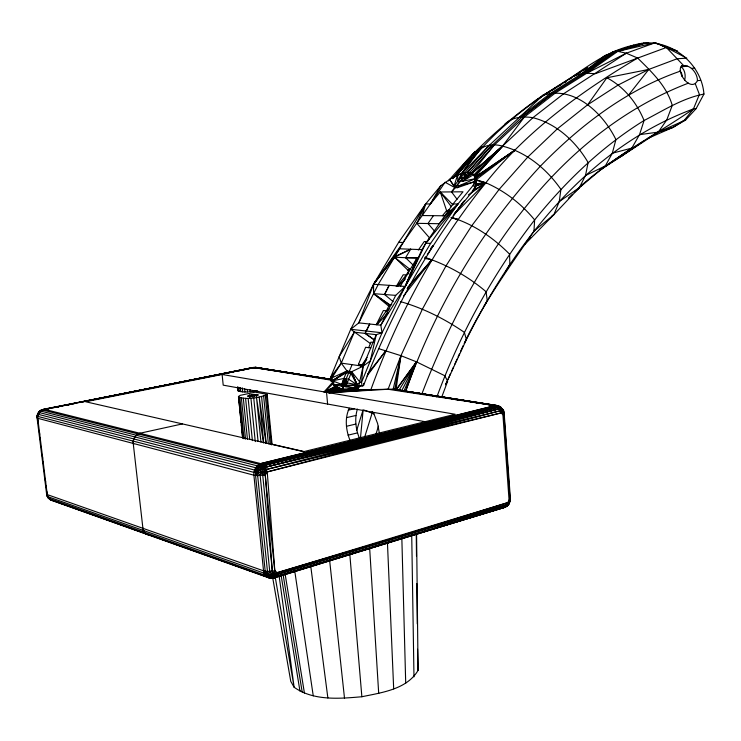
<?xml version="1.0" encoding="UTF-8"?>
<svg xmlns="http://www.w3.org/2000/svg" width="741" height="741" viewBox="0 0 741 741"><rect width="100%" height="100%" fill="white"/><g stroke="black" fill="none" stroke-linecap="round" stroke-linejoin="round"><path stroke-width="1.11" d="M331.347 379.355L255.571 367.36L253.014 367.508L41.098 410.144L37.893 413.441L37.772 418.424L47.276 494.747L48.304 498.1L51.703 500.416L268.455 577.748L274.077 577.915L505.195 507.15L507.409 505.797L509.187 503.685L510.03 499.369L503.917 414.219C503.667 409.912 501.24 406.022 496.665 405.503L393.184 389.145L350.558 390.062L328.837 392.702L353.614 388.006L360.024 386.154L358.848 385.552L349.604 389.905L328.837 392.702L388.089 389.257L498.684 406.235L500.712 407.309L503.593 410.792L504.306 413.728L502.917 414.71L509.048 499.971L508.826 504.158L507.409 505.797L273.651 577.174L271.215 577.582L266.621 576.767L50.064 499.591L47.192 496.405L46.748 491.135M350.002 440.413C346.019 430.391 344.482 418.276 349.27 408.31M359.394 438.126C355.624 429.03 354.494 418.591 357.384 409.097M50.49 408.291L42.617 409.884L39.551 411.32L37.189 415.256L37.152 418.146L253.894 475.185L257.655 475.611L265.306 474.972L267.242 471.915L500.332 410.746L502.361 408.865M37.893 413.441L39.551 411.32L40.616 411.042L257.229 465.811L257.794 467.469L257.655 475.611L267.77 574.386L268.816 577.396L271.799 578.212L275.281 577.443L276.254 576.341L277.227 572.58L274.828 570.792L267.269 571.441L263.527 570.82L46.646 494.377L37.05 417.785L37.986 413.654M393.841 389.247L494.951 405.642L261.314 463.449C256.367 464.848 253.394 470.211 253.894 475.185L263.527 570.82C263.768 575.09 267.464 578.564 271.799 578.212L270.641 576.313L269.743 571.422L260.156 475.555L260.526 465.357L262.74 464.116L494.951 405.642L498.684 406.235L497.961 407.281L265.417 467.228L255.664 467.738L39.254 412.552L39.06 411.857L43.33 409.301L179.97 382.319M333.172 381.43L331.107 381.106L330.542 377.586L339.193 356.597L350.734 329.291L373.566 284.238L430.382 203.97L440.274 192.002L463.005 191.789L453.038 203.979L425.742 243.224L405.197 286.461L382.032 332.774L376.252 334.673L363.081 366.221L358.848 385.552L362.09 386.07L363.516 385.579L363.609 383.356M208.416 555.945L270.539 578.073L275.281 577.443L273.651 577.174L272.651 574.164L262.74 475.352L262.694 467.2L264.148 465.441L496.489 406.161L501.231 410.495L503.241 411.44L504.306 413.728L502.278 408.597L500.935 408.513M327.605 404.058L326.549 392.304L342.583 388.83L343.685 381.967L344.954 380.392L345.056 378.642L341.11 385.968L343.852 385.607M342.583 388.83L343.435 386.348L345.825 385.366L346.214 378.818L352.077 364.646L363.081 366.221L370.315 360.867L382.032 332.774L380.809 325.188L395.713 295.372L405.197 286.461L430.623 243.381L457.966 203.979L473.249 185.241L475.185 178.738L474.888 176.302L473.768 174.496C469.766 170.736 465.422 179.118 462.745 181.184L457.873 181.267L454.066 185.917L454.993 187.695L457.419 187.677L474.62 181.73L476.454 183.99L476.176 185.796L475.277 188.019L457.901 209.333M343.685 381.967L343.898 378.456L346.297 372.714L349.02 372.075L348.622 373.056M703.95 94.061L696.105 108.658L693.446 108.908C588.169 147.718 515.125 242.233 466.413 339.563L464.218 343.491C482.993 303.338 509.123 267.529 533.955 231.136L534.632 219.938C565.698 181.406 601.831 146.625 644.068 120.514C663.325 110.622 682.498 98.155 703.95 94.061C701.329 60.901 665.9 35.003 633.916 45.118C599.108 52.361 573.608 79.046 543.014 95.256C507.881 119.477 476.194 148.385 448.509 180.85M501.231 410.495L501.064 412.922L502.917 414.71L500.342 407.93L500.592 407.022L498.304 406.003L394.777 389.479L400.937 355.671L422.351 309.247L446.073 265.76L471.785 225.709L499.156 189.372L527.833 157.009L557.454 128.749L587.678 104.759L618.216 84.983L648.773 69.422L677.191 58.743L686.805 58.169L666.372 47.498L655.146 42.756L617.799 51.351L612.742 51.898L581.768 73.674L550.424 93.366L519.413 117.328L489.051 145.56L461.782 173.551L453.631 176.756L440.793 185.695L425.667 203.96L398.658 242.326L373.566 284.238L358.811 322.881L350.734 329.291L370.685 343.741M276.254 576.341L275.004 573.302L264.954 472.295L265.417 467.228L262.74 464.116L44.173 409.254L39.551 411.32L39.356 412.589L38.384 412.857M360.469 438.014L363.164 409.717L356.68 430.345M266.621 576.767L265.195 571.218L255.571 475.472L255.664 467.738M463.996 178.155L464.524 173.246L461.782 173.551L460.633 177.97L457.873 181.267L457.669 174.867L456.178 176.182M524.628 244.604L553.907 214.603L559.27 201.552L560.909 189.353C546.858 169.18 526.666 152.322 502.528 146.125C478.325 139.206 465.737 162.492 452.566 178.488M378.558 348.603L400.937 355.671L395.981 389.747L434.837 395.99M242.576 437.838L238.509 396.463L240.241 395.342L255.237 392.165L267.168 394.342L272.077 444.23L271.428 444.869L266.51 394.888L267.168 394.342M257.646 390.831C251.199 391.424 243.845 393.341 237.778 390.609L237.555 387.071M587.826 67.505L574.219 75.693L581.768 73.674L586.789 73.202L595.245 73.72L666.372 47.498L677.302 51.009L655.146 42.756L626.293 53.204L563.929 93.542L532.909 117.689L502.528 146.125L471.924 173.487L465.496 177.868L460.633 177.97L461.356 173.727C491.561 130.055 535.623 98.275 581 71.849M396.296 540.272L503.861 507.65L504.019 506.788M533.955 231.136L553.907 214.603L579.258 187.76L585.501 175.543L588.113 162.52C575.896 141.698 556.76 123.756 532.909 117.689C523.127 116.217 512.17 116.837 504.76 124.219M697.457 80.612C691.862 91.838 677.858 75.712 680.636 67.209L681.72 66.005C689.936 63.643 697.438 72.951 697.457 80.612L700.597 80.38M464.385 178.164L465.885 175.265L466.348 178.099L466.441 176.043L464.524 173.246L460.633 177.97L461.504 173.69M360.219 551.119L503.861 507.65L506.307 506.094L507.539 502.657L510.41 498.758L504.167 413.256L503.482 410.523L502.287 409.291M393.184 389.145L400.937 355.671L416.461 361.84L444.822 375.752L447.647 381.272L441.627 397.333M502.926 410.616L503.593 410.792L503.241 411.44L501.064 412.922L267.242 471.915L255.534 472.786L37.782 416.386L38.254 414.386L41.098 410.144L44.173 409.254L253.987 367.434L331.329 379.364M333.941 382.634L333.413 384.718L334.775 387.46L350.558 390.062L370.806 389.896C397.695 315.277 435.875 244.511 485.827 182.768C527.046 130.731 581.009 91.606 637.658 58.039C651.626 71.886 666.604 85.854 672.263 105.398L666.817 119.81L658.286 132.12L599.534 170.467M342.675 383.18L343.898 378.456L348.539 379.179L357.088 384.736L359.996 382.208L361.515 382.449L362.09 386.07M357.069 387.497L356.588 389.358L354.05 389.766L356.588 389.358L360.024 386.154M460.633 177.97L461.782 173.551L481.937 147.042L454.696 177.006L474.972 151.803L472.86 155.415M695.373 83.992L699.402 94.44L693.446 108.908C653.933 136.437 610.075 157.861 574.97 191.4L605.341 165.91L612.325 153.211L615.91 139.577C603.285 113.521 574.294 85.28 543.014 95.256L519.413 117.328M42.302 409.903L259.155 464.311L262.74 464.116L496.489 406.161L496.665 405.503L394.777 389.479M375.733 434.958L378.447 426.195M364.915 436.273L372.121 413.117L364.164 410.097M606.62 165.271L621.347 156.314L631.804 148.098L639.529 134.649L644.068 120.514C636.769 102.684 624.089 86.827 606.87 77.777L587.678 104.759M436.847 396.972C460.217 333.469 493.154 273.438 534.632 219.938C521.544 203.932 504.816 190.983 485.827 182.768L476.435 184.268L474.62 181.73L458.92 185.852L454.066 185.917L457.669 174.867L461.356 173.727L457.873 181.267M468.386 194.874L485.827 182.768L476.454 183.99L473.768 174.496L462.745 181.184L475.185 178.738L476.343 180.341L476.444 183.722L485.827 182.768L454.566 213.964M464.209 178.238L465.487 174.644M333.237 381.513L324.243 391.906L335.692 387.608L333.413 384.718L332.514 380.818L346.297 372.714L350.947 373.427L345.741 386.728L357.088 384.736L351.642 371.704L346.992 371.009L331.977 377.817L330.542 377.586L341.277 363.118L354.309 332.172L376.252 334.673L370.315 360.867L361.515 382.449L363.081 366.221L351.642 371.704L351.354 372.427L357.088 384.736L350.558 390.062L356.088 389.433L370.806 389.896L328.837 392.702L345.658 389.294M405.623 391.517C435.023 308.58 480.325 230.812 540.319 166.243C579.944 125.562 626.423 89.754 680.599 71.053M333.005 383.773L324.243 391.906L339.415 388.247L333.413 384.718L341.666 384.403L343.898 378.456L332.514 380.818L346.853 371.38L351.503 372.084L357.088 384.736L347.131 382.921L346.214 378.818L343.435 386.348L341.666 384.403L332.514 380.818L331.977 377.817L341.277 363.118L339.193 356.597L354.309 332.172M342.787 381.42L346.214 378.818L343.416 386.348L346.834 381.578M405.586 391.128L416.461 361.84L395.981 389.747L496.665 405.503M346.992 371.009L332.514 380.818L346.992 371.009L341.277 363.118L352.077 364.646M421.722 394.314C470.702 265.889 554.824 134.445 688.435 83.122M507.409 505.797L508.956 502.268L510.123 501.685L510.262 498.165M388.089 389.257L400.937 355.671M39.06 411.857C38.18 412.644 36.013 419.184 37.569 417.368M368.666 347.677L370.935 342.138L374.307 342.537M357.699 387.524L356.838 389.618L353.614 388.006L333.413 384.718L340.267 388.451L324.243 391.906L335.701 386.404M463.06 177.914L454.993 187.695L445.072 182.24L430.382 203.97L425.667 203.96L399.566 248.791L373.566 284.238L405.197 286.461L417.276 257.553L405.596 257.72L410.662 249.217L394.934 256.543L373.566 284.238L373.575 293.64L358.811 322.881L380.809 325.188L405.197 286.461L421.953 249.652L425.742 243.224L457.966 203.979L453.038 203.979M360.682 366.693L367.128 357.458M363.516 385.579C387.988 322.178 419.554 261.388 460.087 206.72L464.561 200.431M405.197 286.461L417.276 257.553M361.395 365.971L358.459 364.313L365.619 347.288L370.87 347.946M403.891 391.248L416.461 361.84L396.296 389.905M452.788 178.692L453.631 176.756L455.326 176.377M457.382 175.524L457.669 174.867M446.906 381.708L445.508 384.811L466.413 339.563L464.366 332.357C444.813 318.936 423.287 308.117 400.436 301.606M447.833 379.642L450.63 373.436M451.556 371.371L453.427 367.23M454.817 364.127L457.151 358.959M458.077 356.884L459.476 353.781M460.411 351.716L463.208 345.51M416.812 223.328L425.667 203.96L422.24 215.548L444.832 215.798L457.966 203.979L439.348 223.726L416.812 223.328L429.567 237.944M391.794 304.746L389.571 304.551L386.45 310.812L376.678 324.614M376.372 324.465L383.375 310.535L386.45 310.812L389.053 309.08M384.542 294.501L389.155 285.378L384.542 294.501L393.184 301.661M389.145 306.478L373.575 293.64L378.16 284.59L399.566 248.791L421.953 249.652M401.854 390.442L416.461 361.84L399.158 389.942M507.789 505.381L509.076 502.944L507.789 505.381L505.195 507.15L507.789 505.381L507.641 504.621M483.827 306.579L487.235 300.411L486.05 291.713C468.155 276.402 447.221 264.843 424.917 257.349M505.733 271.475L509.864 264.157L509.576 254.154C493.302 237.722 473.518 224.088 451.25 217.363M430.382 203.97L440.793 185.695M400.344 286.156L416.868 258.238L394.527 257.21L373.566 284.238M396.203 286.535L403.187 274.791L406.29 274.976L409.004 273.318M358.653 386.682L356.838 389.618L359.542 385.987M255.571 475.472L259.971 469.525L266.482 469.451L501.064 412.922L499.267 408.81L264.148 465.441L260.184 467.238L257.562 469.803L255.423 470.257L37.874 414.238L37.189 415.256L37.782 416.386M272.595 577.156L290.778 681.405L294.121 687.25C313.582 701.014 339.378 698.68 361.867 696.744C381.661 692.576 406.818 689.454 418.063 670.392L416.581 534.298M253.922 472.619L257.794 467.469M182.462 423.908L140.132 433.207C135.659 434.291 132.722 438.996 133.241 443.498L142.92 528.398C143.235 531.843 146.033 534.891 149.58 534.965L53.556 500.749C50.166 500.462 47.202 497.748 46.646 494.377L48.684 498.304L265.065 575.211L270.641 576.313L274.828 570.792L267.242 471.915L265.417 467.228L499.267 408.81L500.342 407.93L503.241 411.44M424.797 258.452L426.047 256.516M427.307 254.58L432.957 245.864L430.873 248.43M359.339 385.774L356.838 389.618L359.32 386.005M463.162 202.052L453.214 215.807M267.242 471.915L265.185 469.738L262.471 472.073L260.156 475.555L255.423 470.257M46.535 493.932L47.767 496.637L264.055 573.173L265.991 575.451L267.77 574.386L269.743 571.422L272.651 574.164L508.956 502.268M362.368 365.998L366.721 359.496M275.004 573.302L271.215 577.582L268.233 576.174L270.206 574.497L272.651 574.164M433.439 215.659L427.983 223.532L434.708 231.294M429.271 238.945L427.39 241.631L424.26 241.538L418.341 250.023M39.356 412.589L40.486 411.033M262.74 475.352L264.954 472.295M452.38 178.479L453.631 176.756L455.159 176.46M490.172 147.255L521.896 117.161L552.916 93.153L584.279 73.442L615.262 51.629L644.235 43.126L615.271 51.62L584.279 73.442M366.99 376.011L385.941 350.604L367.638 373.909M466.997 175.302L461.708 173.607L465.042 172.514L466.997 175.302L464.514 178.377M476.454 183.99L475.805 181.239L476.343 180.341L475.101 176.571L502.528 146.125L524.378 117.004L555.417 92.949L586.789 73.202L617.799 51.351L646.773 42.839L648.996 43.311M452.39 178.377L453.631 176.756M403.632 295.891L431.836 259.822L425.408 258.507M628.664 94.941L648.773 69.422L606.87 77.777M430.882 248.476L432.957 245.864M524.378 117.004L493.978 145.338L471.6 173.32L465.496 177.868L469.303 173.135L471.6 173.32L502.528 146.125L474.694 175.913L475.101 176.571L473.768 174.496L474.601 175.784L502.528 146.125L471.647 173.44L469.914 172.403L465.042 172.514L489.051 145.56M344.954 380.392L346.214 378.818M693.446 108.908L684.462 120.079L673.198 127.304L647.264 138.66L658.286 132.12L685.675 119.959L696.105 108.658M455.715 175.58L474.972 151.803L454.224 176.96M454.872 176.562L474.972 151.803L454.511 176.691M397.25 286.063L406.29 274.976L409.745 269.131L394.527 257.21L410.662 249.217M442.414 215.751L446.601 210.639L449.972 210.101M37.874 414.238L39.254 412.552M457.067 199.273L451.538 191.9L463.069 177.914M451.538 191.9L454.983 187.705L449.379 179.248L454.066 185.917M457.419 187.677L458.92 185.852L475.185 178.738M529.12 239.426L530.547 237.704M454.27 213.686L455.724 211.945M407.142 288.703L431.836 259.822L407.643 287.388M455.919 176.321L481.937 147.042M469.914 172.403L493.978 145.338M506.307 506.094L508.826 504.158L509.984 500.972M376.891 324.808L388.293 312.452M273.651 577.174L277.227 572.58L507.113 504.556L507.993 504.25L507.539 502.657L270.641 576.313M37.189 415.256L38.615 414.423M465.496 177.868L471.776 173.44L502.528 146.125L474.212 175.154L473.768 174.496M502.528 146.125L474.018 174.857L471.924 173.487L462.745 181.184M268.455 577.748L268.816 577.396L265.991 575.451M397.806 286.267L405.327 279.051M568.356 198.143L572.552 194.151M574.229 192.549L579.258 187.76L559.27 201.552M237.861 390.109L238.463 389.571M580.157 186.565L582.741 184.268M472.795 190.178L475.277 188.019L474.62 181.73L476.185 185.565L485.827 182.768L476.148 179.739L474.888 176.302L475.342 176.904L514.967 150.164L476.148 179.739M600.006 59.521L605.138 55.445L633.916 45.118L632.156 46.479M581.768 73.674L605.138 55.445M521.896 117.161L552.925 93.153M48.304 498.1L48.934 497.674M47.822 495.988L47.285 496.387L50.064 499.591M600.062 169.726L605.341 165.91L585.501 175.543M51.703 500.416L52.24 500.027L49.934 499.415L50.444 499.073L48.424 498.063M514.967 150.164L475.713 178.238L474.888 176.302L475.407 177.006L514.967 150.164L475.657 178.016L474.888 176.302L476.343 180.341L485.827 182.768L472.258 191.141M599.534 170.282L631.804 148.098L612.325 153.211M621.347 156.314L643.558 141.179M252.162 368.073L255.571 367.36L331.144 379.401M552.101 215.779L553.907 214.603M568.866 79.667L571.728 77.87M574.599 76.064L576.507 74.86M535.206 100.767L540.976 97.145M542.903 95.941L545.784 94.135M548.673 92.329L550.6 91.115M552.527 89.911L556.371 87.503M558.297 86.299L561.187 84.483M582.945 70.645L585.872 68.848M473.629 189.029L475.277 188.019L473.249 185.241M543.014 95.256L562.169 83.77M335.571 386.987L324.243 391.906L339.554 388.275M662.463 131.083L673.198 127.304L685.675 119.959M407.837 270.141L409.745 269.131L408.55 270.817L394.527 257.21M370.806 389.896L354.05 389.766L356.088 389.433L353.614 388.006L328.837 392.702M586.789 73.202L626.293 53.204L637.658 58.039M238.426 396.972C247.225 399.973 257.794 397.889 266.51 394.888M503.861 507.65L505.955 506.659M324.243 391.906L335.21 386.867M345.825 385.366L357.088 384.736L350.947 373.427M140.132 433.207C135.27 434.374 132.13 439.867 133.649 444.656M331.107 381.106L332.524 380.633M673.198 127.304L658.286 132.12L639.529 134.649M436.653 527.879L491.422 510.957L485.818 512.633M501.277 507.909L497.998 508.928L501.268 507.909M274.93 577.054L284.905 574.025M299.216 569.634L304.736 567.949M311.359 565.929L321.298 562.891M325.716 561.539L331.236 559.853M337.859 557.834L347.798 554.796M350.011 554.12L357.736 551.758M362.154 550.406L367.675 548.72M374.298 546.701L384.236 543.662M386.441 542.986L394.175 540.624M398.584 539.281L420.675 532.538M422.879 531.862L428.4 530.176M435.023 528.148L457.104 521.405M459.318 520.728L483.604 513.309M276.921 574.673L507.113 504.556M287.119 573.349L294.872 570.996M299.299 569.644L321.455 562.91M323.669 562.234L333.635 559.205M335.858 558.529L358.005 551.795M296.993 570.375L304.718 568.032M309.127 566.689L395.194 540.597L274.077 577.915L270.539 578.073M612.742 51.898L641.697 43.413M499.267 408.81L266.482 469.451L500.332 410.746L265.417 467.228M261.314 463.449L496.489 406.161M348.048 435.171L357.449 432.901M262.74 464.116L497.961 407.281L500.712 407.309L502.009 409.541M346.436 426.279L355.847 424.056M346.482 417.655L355.902 415.469M348.196 410.19L354.485 408.754M253.014 367.897L255.571 367.36L331.366 379.512L253.014 367.508L93.255 399.677M201.617 378.382L203.868 377.919M216.224 375.4L218.465 374.946M227.45 373.112L233.072 371.973M238.685 370.824L247.67 368.99M52.741 407.837L65.125 405.346M67.375 404.892L76.379 403.076M78.629 402.622L91.004 400.131M41.098 410.144L50.545 408.3M61.873 406.04L56.205 407.17L58.428 406.79M67.533 404.91L76.601 403.104M82.26 401.974L91.319 400.168M96.988 399.038L102.647 397.908M108.316 396.778L117.374 394.962M123.043 393.841L128.702 392.711M137.761 390.896L143.43 389.766M149.089 388.636L158.148 386.83M163.817 385.7L169.476 384.57M178.544 382.764L184.203 381.634M193.262 379.827L195.531 379.373M197.801 378.92L210.259 376.437M212.519 375.983L221.587 374.177M223.847 373.723L236.305 371.241M238.574 370.787L251.032 368.305L182.221 381.874M222.115 374.483L85.613 401.742L303.671 451.667L455.224 414.265L222.115 374.483L223.208 385.153L426.64 421.99M42.617 409.884L47.137 408.995M67.468 405.021L69.728 404.577M252.014 394.518L252.264 396.787L252.014 394.518C234.971 398.954 272.781 394.258 252.014 394.518L252.209 396.787M500.342 407.93L497.961 407.281L264.148 465.441L257.229 465.811L260.184 467.238L262.583 469.535M476.482 183.888L485.827 182.768L476.176 185.796L474.62 181.73M257.562 469.803L259.971 469.525L262.471 472.073M681.396 65.856L685.323 65.486M687.602 66.199L681.099 66.81A10.041 6.641 88 0 1 684.665 80.056M449.704 210.379L446.601 210.639L440.274 192.002L452.992 204.905M691.427 68.394L694.752 68.172M449.685 210.453L446.601 210.639L449.75 210.657M271.215 577.582L275.281 577.443M398.658 242.326L403.317 242.483M425.742 243.224L430.623 243.381M267.77 574.386L265.195 571.218L264.055 573.173L270.206 574.497M664.76 46.97L666.817 47.072L662.361 46.127M389.377 304.829L373.575 293.64L395.713 295.372M350.734 329.291L382.032 332.774M347.131 382.921L345.973 382.773L346.306 385.153M358.459 364.313L361.497 364.739M346.695 371.723L351.354 372.427M455.233 399.482L457.503 399.825M459.772 400.177L462.041 400.52M469.97 401.715L476.769 402.743M479.038 403.085L481.307 403.437M483.577 403.78L498.304 406.003L500.712 407.309M437.097 396.342L463.171 400.464M465.441 400.816L467.701 401.177M469.97 401.539L498.684 406.235M331.384 379.614L255.571 367.36M253.987 367.434L331.727 380.272M149.562 534.974C146.051 534.891 142.948 531.769 143.17 528.203L143.439 530.491M617.799 51.351L626.293 53.204M451.927 218.058L457.984 219.41L451.176 217.521M272.077 444.23L304.44 451.63M372.121 413.117L374.205 413.83M150.655 535.363L206.239 555.166M341.666 384.403L343.722 385.301M503.398 412.867L504.306 413.728M373.575 293.64L389.571 304.551M259.155 464.311L260.526 465.357M500.388 407.559L501.694 408.671L500.592 407.022M405.596 257.72L412.885 264.824M262.694 467.2L265.185 469.738M666.372 47.498L683.452 65.403M351.642 371.704L359.996 382.208M502.481 412.385L503.917 414.219M440.274 192.002L451.362 206.711M372.13 411.412L374.372 415.006L377.632 423.574L379.272 432.772M254.7 367.536L255.136 368.231M502.278 408.597L503.593 410.792M509.048 499.971L509.762 502.148M275.244 577.165L294.121 687.25L279.19 576.322M285.072 573.729L304.421 693.057M283.09 574.507L302.18 692.048M281.043 574.868L299.948 691.038M263.463 442.822L256.497 397.528L260.943 442.118M294.659 570.44L313.248 695.864M266.038 443.405L259.193 397.093L263.703 442.775M310.785 566.467L327.865 697.948M37.847 419.638L38.134 421.907M39.403 432.123L39.681 434.393M40.107 437.792L40.394 440.061M42.367 455.956L42.654 458.225M43.08 461.634L43.358 463.903M45.34 479.788L45.618 482.058M46.044 485.466L46.322 487.735M254.006 394.323L254.256 396.592M329.643 560.483L344.509 698.244M244.632 388.858L244.938 391.924M245.586 398.334L249.736 439.478M242.251 387.775L242.668 391.859M243.317 398.26L247.466 439.367M240.316 387.608L240.732 391.693M241.381 398.084L245.53 439.144M238.824 387.339L239.241 391.415M239.889 397.797L244.048 438.802M237.842 386.978L238.25 391.044M238.898 397.426L243.057 438.357M238.509 396.463L241.149 422.518M241.381 424.788L242.65 437.255M237.472 387.562L237.778 390.609M261.573 396.592L266.204 443.368M253.728 397.88L258.072 441.34M250.069 389.683L250.273 391.73M250.912 398.139L255.265 441.608M247.29 389.84L247.494 391.887M248.142 398.297L252.394 440.608M265.315 395.472L270.132 444.396M263.648 396.046L268.372 443.905M349.789 554.083L361.867 696.744M265.306 474.972L272.299 571.209M369.611 547.395L378.707 693.53M418.063 670.392L417.554 649.255M387.469 543.236L393.684 688.88M401.835 537.966L405.707 683.183M411.718 534.845L413.978 676.857M416.247 534.159L416.498 556.028M416.812 583.649L417.266 623.931M679.766 71.034A5.307 3.51 88 0 1 681.248 72.692L681.739 73.887A5.307 3.51 88 0 1 682.044 76.592M366.174 331.014L365.183 333.413L374.261 339.86L365.183 333.413L369.713 324.021L366.174 331.014M491.515 145.449L467.469 172.458L468.784 174.32L467.478 172.449L491.515 145.449M565.994 81.473L564.068 82.677L565.994 81.473M294.798 570.987L287.073 573.349L294.788 571.042M449.852 210.259L446.601 210.639L449.778 210.314M249.893 397.213L249.606 394.953L249.81 397.232M256.59 396.583L256.367 394.314L256.525 396.574"/></g></svg>
